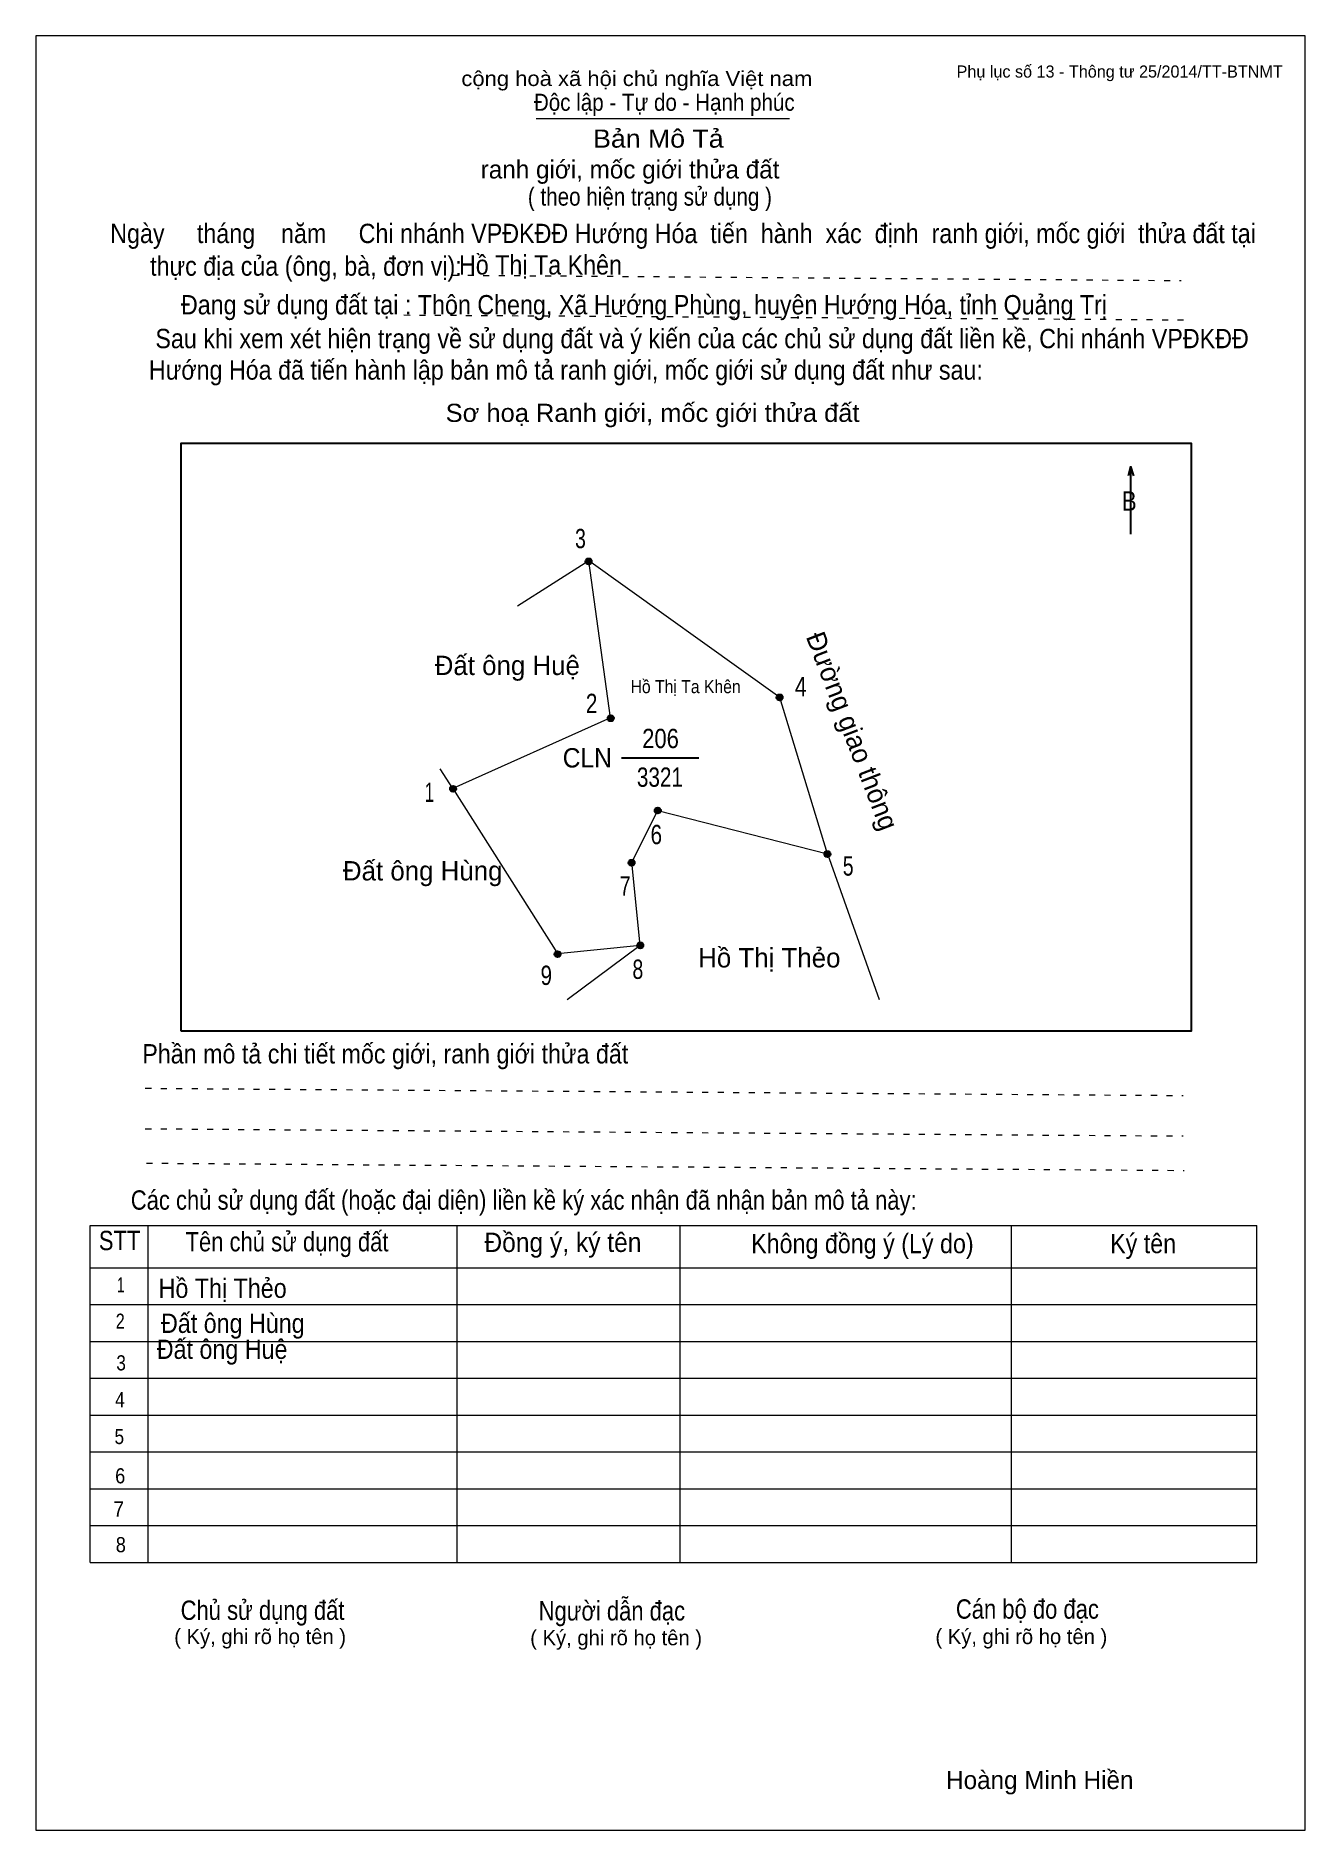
# Model space of a CAD drawing. Header units: centimetres. Extents: x 0 to 21, y 0 to 29.7.
import ezdxf
from ezdxf.enums import TextEntityAlignment as Align

# ---------------------------------------------------------------- set-up
doc = ezdxf.new("R2010")
doc.units = ezdxf.units.CM
doc.header["$LTSCALE"] = 0.13
doc.linetypes.add('DOTTED', pattern=[1.5, 0.3, -1.2])
for name, color, linetype, lineweight in [('1', 7, 'Continuous', 13), ('32', 7, 'Continuous', 25), ('33', 7, 'Continuous', 25), ('6', 7, 'Continuous', 13), ('62', 7, 'Continuous', 13)]:
    doc.layers.add(name, color=color, linetype=linetype, lineweight=lineweight)
for name, color, linetype in [('2', 7, 'Continuous'), ('34', 7, 'Continuous'), ('63', 7, 'Continuous')]:
    doc.layers.add(name, color=color, linetype=linetype)

msp = doc.modelspace()

# ---------------------------------------------------------------- hatches: boundary and pattern name
at = {"layer": '32'}
for points in [[(9.1944, 21.0004, 1), (9.0944, 21.0004, 1)], [(12.3547, 18.7497, 1), (12.2547, 18.7497, 1)], [(9.561, 18.4047, 1), (9.461, 18.4047, 1)], [(6.953, 17.2372, 1), (6.853, 17.2372, 1)], [(10.3381, 16.8771, 1), (10.2381, 16.8771, 1)], [(9.906, 16.0128, 1), (9.806, 16.0128, 1)], [(13.147, 16.1569, 1), (13.047, 16.1569, 1)], [(10.05, 14.6444, 1), (9.95, 14.6444, 1)], [(8.6816, 14.5004, 1), (8.5816, 14.5004, 1)]]:
    msp.add_hatch(color=256, dxfattribs=at).paths.add_polyline_path(points)

# ---------------------------------------------------------------- linework, layer by layer
at = {"layer": '1'}
msp.add_lwpolyline([(21, 0), (21, 29.7), (0, 29.7), (0, 0)], close=True, dxfattribs=at)
at = {"layer": '32'}
for centre in [(9.1444, 21.0004), (12.3047, 18.7497), (9.511, 18.4047), (6.903, 17.2372), (10.2881, 16.8771), (9.856, 16.0128), (13.097, 16.1569), (10, 14.6444), (8.6316, 14.5004)]:
    msp.add_circle(centre, 0.05, dxfattribs=at)
at = {"layer": '33'}
msp.add_line((9.69, 17.75), (10.97, 17.75), dxfattribs=at)
at = {"layer": '6'}
for p, q in [((9.15, 21.01), (7.97, 20.26)), ((9.51, 18.41), (9.15, 21.01)), ((9.51, 18.41), (6.9, 17.24)), ((6.9, 17.24), (6.69, 17.57)), ((13.1, 16.16), (13.95, 13.75)), ((8.79, 13.75), (10, 14.65))]:
    msp.add_line(p, q, dxfattribs=at)
for points in [[(13.1, 16.16), (12.31, 18.75), (9.15, 21.01)], [(6.9, 17.24), (8.63, 14.51), (10, 14.65)], [(10, 14.65), (9.86, 16.02), (10.29, 16.88), (13.1, 16.16)]]:
    msp.add_lwpolyline(points, dxfattribs=at)
at = {"layer": '62'}
for p, q in [((8.28, 28.33), (12.47, 28.33)), ((0.9, 10.01), (20.2, 10.01)), ((0.9, 4.43), (0.9, 10.01)), ((1.86, 4.43), (1.86, 10.01)), ((6.97, 4.43), (6.97, 9.99)), ((10.66, 4.43), (10.66, 9.99)), ((16.14, 4.43), (16.14, 10.01)), ((20.2, 4.43), (20.2, 10.01)), ((0.9, 9.31), (20.2, 9.31)), ((0.9, 8.7), (20.2, 8.7)), ((0.9, 8.09), (20.2, 8.09)), ((0.9, 7.48), (20.2, 7.48)), ((0.9, 6.87), (20.2, 6.87)), ((0.9, 6.26), (20.2, 6.26)), ((0.9, 5.65), (20.2, 5.65)), ((0.9, 5.04), (20.2, 5.04)), ((0.9, 4.43), (20.2, 4.43))]:
    msp.add_line(p, q, dxfattribs=at)
at = {"layer": '62', "linetype": 'DOTTED'}
for p, q in [((6.89, 25.74), (18.95, 25.65)), ((6.09, 25.08), (19.04, 25)), ((1.81, 12.28), (18.98, 12.16)), ((1.81, 11.61), (18.98, 11.49)), ((1.83, 11.04), (19, 10.92))]:
    msp.add_line(p, q, dxfattribs=at)
at = {"layer": '62', "lineweight": 25}
for p, q in [((18.11, 22.58), (18.11, 21.45)), ((18.11, 22.57), (18.07, 22.42)), ((18.11, 22.57), (18.16, 22.42))]:
    msp.add_line(p, q, dxfattribs=at)
msp.add_lwpolyline([(2.4, 13.23), (19.12, 13.23), (19.12, 22.95), (2.4, 22.95)], close=True, dxfattribs=at)

# ---------------------------------------------------------------- texts
at = {"layer": '2', "width": 0.9}
msp.add_text('Hồ Thị Ta Khên', height=0.2161, dxfattribs=at).set_placement((10.75, 18.82), align=Align.CENTER)
at = {"layer": '32'}
for s, width, p in [('3', 0.75, (9.01, 21.22)), ('4', 0.8, (12.655, 18.77)), ('2', 0.8, (9.195, 18.49)), ('1', 0.65, (6.51, 17.02)), ('6', 0.8, (10.265, 16.32)), ('5', 0.75, (13.44, 15.8)), ('7', 0.75, (9.75, 15.47)), ('9', 0.8, (8.445, 13.99)), ('8', 0.75, (9.96, 14.09))]:
    msp.add_text(s, height=0.32, dxfattribs=dict(at, width=width)).set_placement(p, align=Align.CENTER)
at = {"layer": '33'}
msp.add_text('Đường giao thông', height=0.32, rotation=291.075, dxfattribs=at).set_placement((13.3591, 18.1375), align=Align.CENTER)
for s, p in [('Đất ông Huệ', (7.8, 19.12)), ('Đất ông Huệ', (7.8, 19.12)), ('Đất ông Hùng', (6.4, 15.72)), ('Hồ Thị Thẻo', (12.135, 14.28))]:
    msp.add_text(s, height=0.32, dxfattribs=at).set_placement(p, align=Align.CENTER)
for s, width, p in [('206', 0.85, (10.335, 17.91)), ('3321', 0.8, (10.325, 17.27))]:
    msp.add_text(s, height=0.32, dxfattribs=dict(at, width=width)).set_placement(p, align=Align.CENTER)
at = {"layer": '33', "width": 0.95}
msp.add_text('CLN', height=0.32, dxfattribs=at).set_placement((9.53, 17.59), align=Align.RIGHT)
at = {"layer": '34', "width": 0.9}
for s, p in [('Hồ Thị Ta Khên', (7, 25.75)), ('Hồ Thị Thẻo', (2.03, 8.81)), ('Đất ông Hùng', (2.07, 8.23)), ('Đất ông Huệ', (2, 7.8))]:
    msp.add_text(s, height=0.32, dxfattribs=at).set_placement(p)
at = {"layer": '62'}
for s, height, width, p in [('cộng hoà xã hội chủ nghĩa Việt nam', 0.2474, 1.1, (7.04, 28.87)), ('Độc lập - Tự do - Hạnh phúc', 0.2828, 0.9, (8.24, 28.46)), ('Bản Mô Tả', 0.3, 1.1, (9.22, 27.85)), ('( theo hiện trạng sử dụng )', 0.3, 0.85, (8.14, 26.89)), ('Ngày     tháng    năm     Chi nhánh VPĐKĐĐ Hướng Hóa  tiến  hành  xác  định  ranh giới, mốc giới  thửa đất tại ', 0.32, 0.9, (1.23, 26.27)), ('thực địa của (ông, bà, đơn vị): ', 0.32, 0.9, (1.89, 25.73)), ('Đang sử dụng đất tại : Thôn Cheng, Xã Hướng Phùng, huyện Hướng Hóa, tỉnh Quảng Trị', 0.32, 0.9, (2.4, 25.09)), (' Sau khi xem xét hiện trạng về sử dụng đất và ý kiến của các chủ sử dụng đất liền kề, Chi nhánh VPĐKĐĐ ', 0.32, 0.9, (1.87, 24.53)), ('Hướng Hóa đã tiến hành lập bản mô tả ranh giới, mốc giới sử dụng đất như sau:', 0.32, 0.9, (1.87, 24.01)), ('Sơ hoạ Ranh giới, mốc giới thửa đất', 0.3, 1.05, (6.78, 23.31)), ('B', 0.32, 0.85, (17.97, 21.84)), ('Phần mô tả chi tiết mốc giới, ranh giới thửa đất ', 0.32, 0.9, (1.76, 12.69)), ('Các chủ sử dụng đất (hoặc đại diện) liền kề ký xác nhận đã nhận bản mô tả này:', 0.32, 0.85, (1.57, 10.27))]:
    msp.add_text(s, height=height, dxfattribs=dict(at, width=width)).set_placement(p)
msp.add_text('ranh giới, mốc giới thửa đất', height=0.3, dxfattribs=at).set_placement((7.36, 27.34))
for s, height, width, p in [('STT', 0.32, 0.85, (1.385, 9.6)), ('Tên chủ sử dụng đất', 0.32, 0.85, (4.155, 9.58)), ('Đồng ý, ký tên', 0.32, 0.95, (8.72, 9.57)), ('Không đồng ý (Lý do)', 0.32, 0.9, (13.675, 9.55)), ('Ký tên', 0.32, 0.9, (18.32, 9.55)), ('1', 0.25, 0.7, (1.405, 8.9)), ('2', 0.25, 0.8, (1.395, 8.3)), ('3', 0.25, 0.85, (1.41, 7.61)), ('4', 0.25, 0.85, (1.39, 7)), ('5', 0.25, 0.85, (1.38, 6.39)), ('6', 0.25, 0.9, (1.395, 5.74)), ('7', 0.25, 0.95, (1.37, 5.19)), ('8', 0.25, 0.9, (1.405, 4.6)), ('Người dẫn đạc', 0.32, 0.85, (9.53, 3.47)), ('Chủ sử dụng đất', 0.32, 0.85, (3.75, 3.48)), ('Cán bộ đo đạc', 0.32, 0.85, (16.405, 3.5))]:
    msp.add_text(s, height=height, dxfattribs=dict(at, width=width)).set_placement(p, align=Align.CENTER)
for p in [(3.71, 3.08), (9.6, 3.06), (16.305, 3.08)]:
    msp.add_text('( Ký, ghi rõ họ tên )', height=0.25, dxfattribs=at).set_placement(p, align=Align.CENTER)
at = {"layer": '63'}
msp.add_text('Phụ lục số 13 - Thông tư 25/2014/TT-BTNMT', height=0.2, dxfattribs=at).set_placement((20.63, 29.01), align=Align.RIGHT)
msp.add_text('Hoàng Minh Hiền', height=0.3, dxfattribs=at).set_placement((16.61, 0.68), align=Align.CENTER)

doc.saveas('drawing.dxf')
